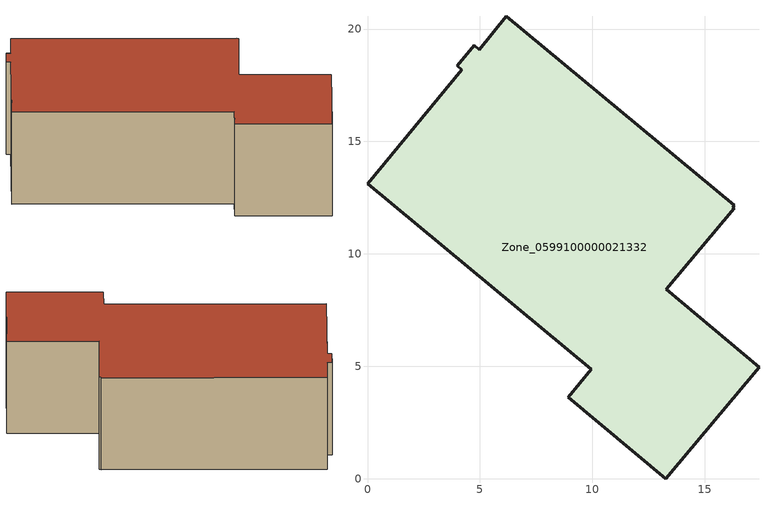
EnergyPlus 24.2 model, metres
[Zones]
Zone_0599100000021332
 floor ground (C_G): 8.92,3.62 9.95,4.86 0,13.13 4.19,18.18 3.99,18.36 4.74,19.27 4.96,19.09 6.18,20.57 16.3,12.17 16.24,12.09 16.3,12.03 13.28,8.42 17.41,4.97 13.27,0 z0
 wall outside (C_F): 9.95,4.86 8.92,3.62 13.27,0 17.41,4.97 13.28,8.42 16.3,12.03 16.24,12.09 16.3,12.17 6.18,20.57 4.96,19.09 4.74,19.27 3.99,18.36 4.19,18.18 0,13.13 9.95,4.86 z0:5.95
 roof outside (C_R): 16.3,12.03 16.24,12.09 16.3,12.17 6.18,20.57 4.96,19.09 4.74,19.27 3.99,18.36 4.19,18.18 0,13.13 9.95,4.86 8.92,3.62 13.27,0 17.41,4.97 13.28,8.42 z5.95
[BUILDING]
Pand.0599100000021332: North Axis=0; Terrain=City; Loads Convergence Tolerance Value=0.04; Temperature Convergence Tolerance Value=0.4; Solar Distribution=FullExterior; Maximum Number of Warmup Days=25; Minimum Number of Warmup Days=1
[Site:Location]
Rotterdam.The.Hague.AP_ZH_NLD Design_Conditions: Latitude=51.96; Longitude=4.45; Time Zone=1; Elevation=-4.5
[SITE:GROUNDTEMPERATURE:BUILDINGSURFACE]
18, 18, 18, 18, 18, 18, 18, 18, 18, 18, 18, 18
[MATERIAL] Thermal Absorptance=0.9; Solar Absorptance=0.7; Visible Absorptance=0.7
Name | Roughness | Thickness | Conductivity | Density | Specific Heat
G.D.1965-1974 | MediumSmooth | 0.15 | 0.882353 | 540 | 1210
F.D.1965-1974 | Rough | 0.3 | 0.697674 | 1920 | 840
R.D.1965-1974 | MediumRough | 0.2 | 0.232558 | 1500 | 1000
[CONSTRUCTION]
C_G: G.D.1965-1974
C_F: F.D.1965-1974
C_R: R.D.1965-1974
[ZONE]
Zone_0599100000021332: Type=1; Multiplier=1; Ceiling Height=Autocalculate; Volume=Autocalculate; Floor Area=autocalculate; Part of Total Floor Area=Yes
[ZONEINFILTRATION:DESIGNFLOWRATE]
Infil_Zone_0599100000021332: Zone or ZoneList or Space or SpaceList=Zone_0599100000021332; Schedule=AlwaysOn; Design Flow Rate Calculation Method=Flow/Area; Flow Rate per Floor Area=0.0042; Constant Term Coefficient=1; Temperature Term Coefficient=0; Velocity Term Coefficient=0; Velocity Squared Term Coefficient=0
[HVACTEMPLATE:ZONE:IDEALLOADSAIRSYSTEM]
Zone_0599100000021332: Maximum Heating Supply Air Temperature=50; Minimum Cooling Supply Air Temperature=13; Maximum Heating Supply Air Humidity Ratio=0.0156; Minimum Cooling Supply Air Humidity Ratio=0.0077; Heating Limit=NoLimit; Cooling Limit=NoLimit; Dehumidification Control Type=ConstantSensibleHeatRatio; Cooling Sensible Heat Ratio=0.7; Dehumidification Setpoint=60; Humidification Control Type=None; Humidification Setpoint=30; Outdoor Air Method=None; Outdoor Air Flow Rate per Person=0.00944; Outdoor Air Flow Rate per Zone Floor Area=0; Outdoor Air Flow Rate per Zone=0; Demand Controlled Ventilation Type=None; Outdoor Air Economizer Type=NoEconomizer; Heat Recovery Type=None; Sensible Heat Recovery Effectiveness=0.7; Latent Heat Recovery Effectiveness=0.65
[ZONECONTROL:THERMOSTAT]
ThermostatControl_Zone_0599100000021332: Zone or ZoneList=Zone_0599100000021332; Control Type Schedule=DualSetpointControlType; Control 1=Thermostat_Zone_0599100000021332; Temperature Difference Between Cutout And Setpoint=0
[THERMOSTATSETPOINT:DUALSETPOINT]
Thermostat_Zone_0599100000021332: Heating Setpoint Temperature Schedule=HeatingSetpoint_Zone_0599100000021332; Cooling Setpoint Temperature Schedule=CoolingSetpoint_Zone_0599100000021332
[SCHEDULE:COMPACT]
HeatingSetpoint_Zone_0599100000021332: Through: 12/31, For: AllDays, Until: 24:00, 21
CoolingSetpoint_Zone_0599100000021332: Through: 12/31, For: AllDays, Until: 24:00, 24
DualSetpointControlType: Through: 12/31, For: AllDays, Until: 24:00, 4
AlwaysOn: Through: 12/31, For: AllDays, Until: 24:00, 1
